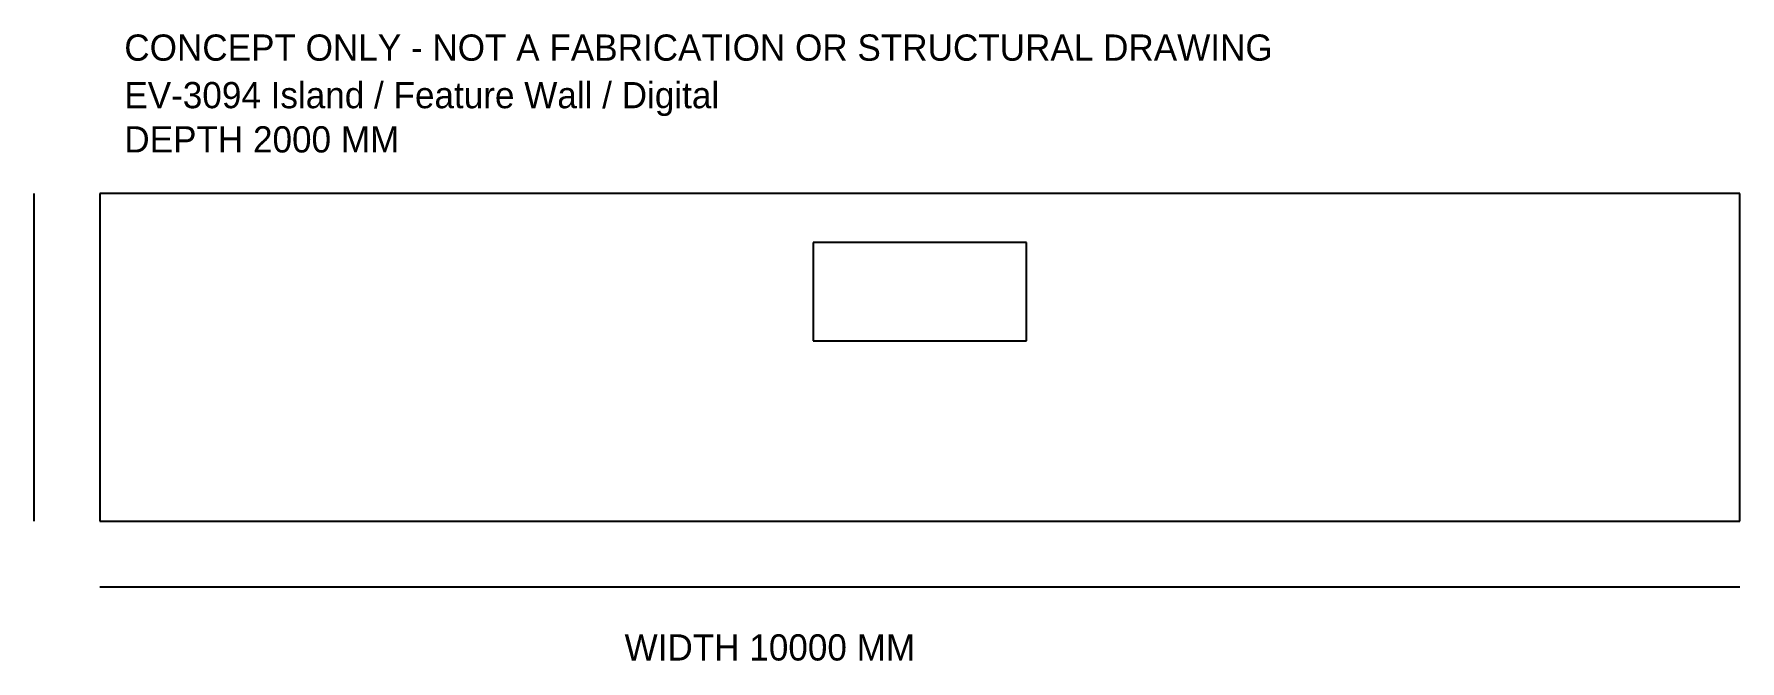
# Model space of a CAD drawing. Header units: millimetres. Extents: x -400 to 10000, y -852 to 2972.
import ezdxf

# ---------------------------------------------------------------- set-up
doc = ezdxf.new("R2010")
doc.units = ezdxf.units.MM

msp = doc.modelspace()

# ---------------------------------------------------------------- linework, layer by layer
at = {"layer": 'DIMENSIONS'}
for p, q in [((-400, 0), (-400, 2000)), ((0, -400), (10000, -400))]:
    msp.add_line(p, q, dxfattribs=at)
at = {"layer": 'FOOTPRINT'}
for p, q in [((10000, 2000), (0, 2000)), ((0, 2000), (0, 0)), ((10000, 0), (10000, 2000)), ((0, 0), (10000, 0))]:
    msp.add_line(p, q, dxfattribs=at)
at = {"layer": 'FURNITURE'}
for p, q in [((5650, 1700), (4350, 1700)), ((4350, 1700), (4350, 1100)), ((5650, 1100), (5650, 1700)), ((4350, 1100), (5650, 1100))]:
    msp.add_line(p, q, dxfattribs=at)

# ---------------------------------------------------------------- texts
at = {"layer": 'LABELS'}
for s, p in [('CONCEPT ONLY - NOT A FABRICATION OR STRUCTURAL DRAWING', (150, 2810)), ('EV-3094 Island / Feature Wall / Digital', (150, 2520)), ('DEPTH 2000 MM', (150, 2250)), ('WIDTH 10000 MM', (3200, -850))]:
    msp.add_text(s, height=160, dxfattribs=at).set_placement(p)

doc.saveas('drawing.dxf')
